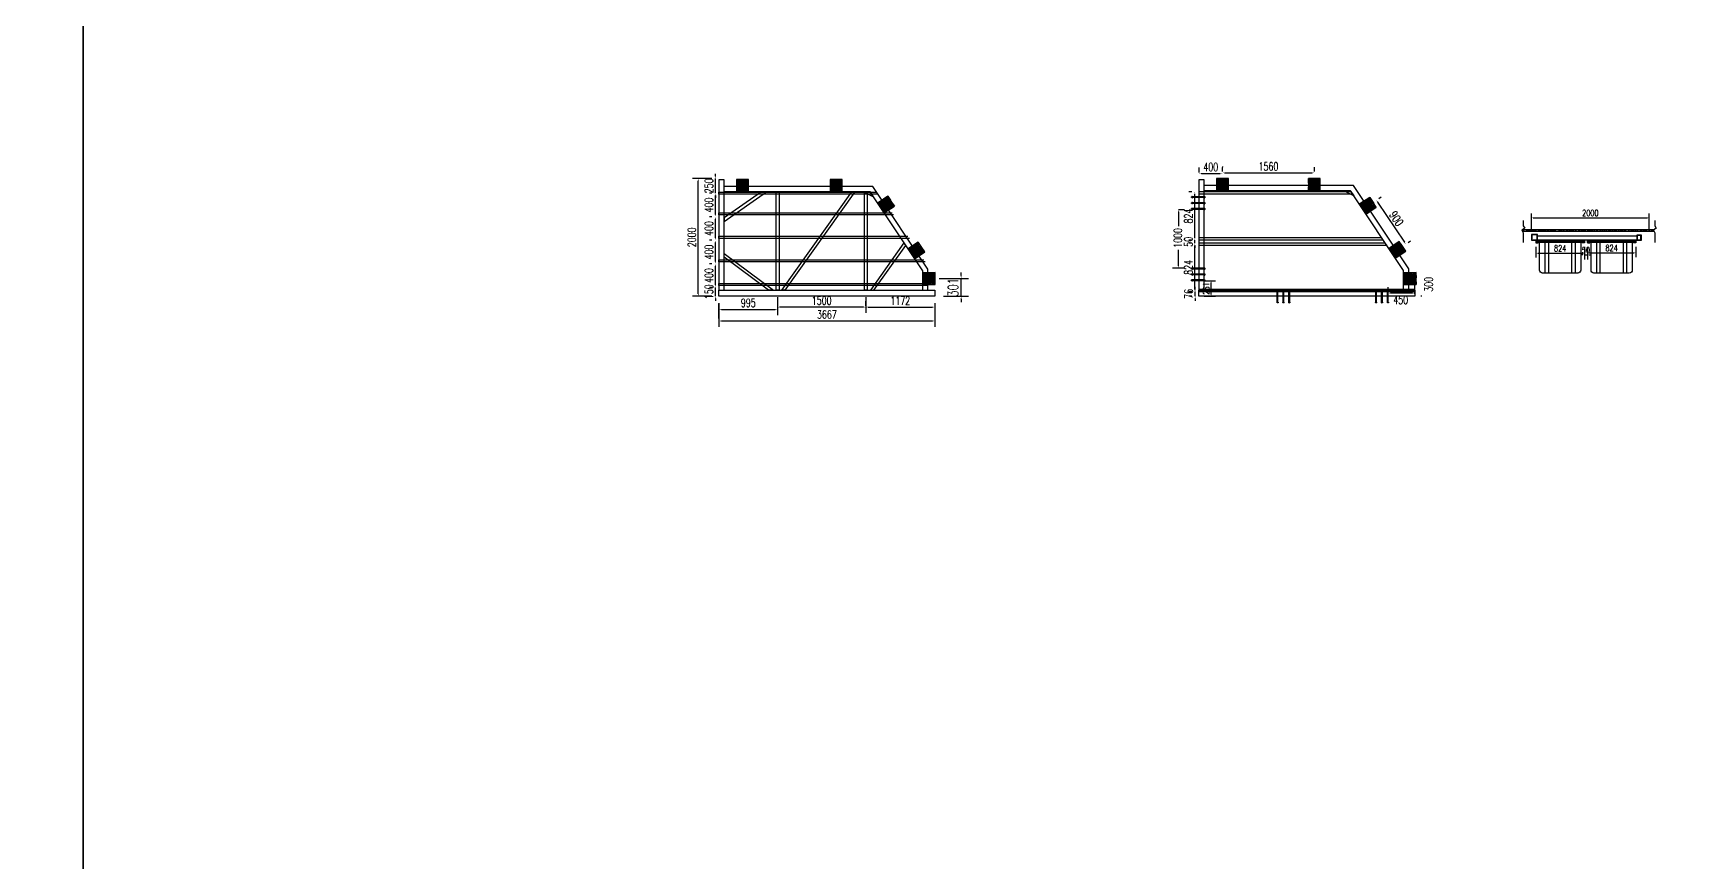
# Model space of a CAD drawing. Extents: x -18540 to 926017, y -610001 to -56924.
# Drawn here: x 23847 to 51849, y -536527 to -522431 of the extents above; entities that cross this region are included whole.
import ezdxf

# ---------------------------------------------------------------- set-up
doc = ezdxf.new("R2010")
doc.units = 0
doc.header["$LTSCALE"] = 10
doc.header["$MEASUREMENT"] = 0
for name, color, linetype in [('BJ02', 2, 'Continuous'), ('W-STEEL_FRAME钢架', 3, 'Continuous'), ('W-STEEL_KEEL钢龙骨', 5, 'Continuous'), ('W-WOOD_FLOOR木地板', 30, 'Continuous'), ('浮箱U槽', 5, 'Continuous'), ('螺栓孔位', 2, 'Continuous'), ('铝合金', 7, 'Continuous')]:
    doc.layers.add(name, color=color, linetype=linetype)
doc.styles.add('STANDARD_T3', font='simplex.shx', dxfattribs={"width": 0.7, "bigfont": 'gbcbig.shx'})
doc.dimstyles.new('W&&30', dxfattribs={"dimtxt": 105, "dimasz": 30, "dimexe": 75, "dimexo": 90, "dimgap": 30, "dimtad": 1, "dimdec": 0, "dimzin": 0, "dimdsep": 46, "dimtxsty": 'STANDARD_T3', "dimcen": 0.09, "dimclrd": 1, "dimclre": 1, "dimclrt": 7, "dimazin": 2, "dimtfac": 1, "dimtdec": 0, "dimtix": 1, "dimtmove": 2, "dimatfit": 3, "dimfxl": 100, "dimtolj": 1, "dimtzin": 0, "dimarcsym": 0})
doc.dimstyles.new('W&&40', dxfattribs={"dimtxt": 140, "dimasz": 40, "dimexe": 100, "dimexo": 120, "dimgap": 40, "dimtad": 1, "dimdec": 0, "dimzin": 0, "dimdsep": 46, "dimtxsty": 'STANDARD_T3', "dimcen": 0.09, "dimclrd": 1, "dimclre": 1, "dimclrt": 7, "dimazin": 2, "dimtfac": 1, "dimtdec": 0, "dimtix": 1, "dimtmove": 2, "dimatfit": 3, "dimfxl": 100, "dimtolj": 1, "dimtzin": 0, "dimarcsym": 0})
doc.dimstyles.new('W&&50', dxfattribs={"dimtxt": 175, "dimasz": 50, "dimexe": 125, "dimexo": 150, "dimgap": 50, "dimtad": 1, "dimdec": 0, "dimzin": 0, "dimdsep": 46, "dimtxsty": 'STANDARD_T3', "dimcen": 0.09, "dimclrd": 1, "dimclre": 1, "dimclrt": 7, "dimazin": 2, "dimtfac": 1, "dimtdec": 0, "dimtix": 1, "dimtmove": 2, "dimatfit": 3, "dimfxl": 100, "dimtolj": 1, "dimtzin": 0, "dimarcsym": 0})

# ---------------------------------------------------------------- blocks, each defined once
blk = doc.blocks.new('01')
h = blk.add_hatch()
h.set_pattern_fill('HOUND', color=77, scale=5)
h.set_pattern_definition([(0, (0, 0), (31.75, 7.9375), [127, -63.5]), (90, (0, 0), (-7.9375, -31.75), [127, -63.5])])
h.paths.add_polyline_path([(50227, 12928), (50227, 12728), (50427, 12728), (50427, 12928)])
h.paths.add_polyline_path([(50382, 12893, -1), (50402, 12893, -1)], flags=16)
h.paths.add_polyline_path([(50252, 12893, -1), (50272, 12893, -1)], flags=16)
h.paths.add_polyline_path([(50402, 12763, -1), (50382, 12763, -1)], flags=16)
h.paths.add_polyline_path([(50272, 12763, -1), (50252, 12763, -1)], flags=16)
at = {"color": 251}
blk.add_lwpolyline([(50227, 12928), (50427, 12928), (50427, 12728), (50227, 12728)], close=True, dxfattribs=at)
at = {"color": 6}
for centre in [(50262, 12893), (50392, 12893), (50262, 12763), (50392, 12763)]:
    blk.add_circle(centre, 10, dxfattribs=at)
blk = doc.blocks.new('C-7')
at = {"layer": 'BJ02'}
blk.add_lwpolyline([(586270, 23822), (586270, 23822)], dxfattribs=at)
at = {"layer": 'W-STEEL_FRAME钢架', "color": 1}
for points in [[(586270, 26350), (586270, 26410), (585511, 26952), (585461, 26919)], [(586267, 26297), (586267, 26247), (584597, 26247), (584597, 26297)], [(586270, 24897), (586270, 24847), (584597, 26035), (584597, 26085)], [(586267, 24797), (586267, 24747), (584597, 24747), (584597, 24797)], [(585705, 23867), (585642, 23867), (586270, 24703), (586270, 24619)], [(585039, 23867), (585102, 23867), (584597, 24584), (584597, 24500)]]:
    blk.add_lwpolyline(points, close=True, dxfattribs=at)
at = {"layer": 'W-STEEL_KEEL钢龙骨', "color": 4}
for points in [[(585787, 27278), (585787, 23777), (585752, 23777), (585752, 27255)], [(586187, 27328), (586187, 23777), (586152, 23777), (586152, 27328)], [(585387, 27012), (585387, 23777), (585352, 23777), (585352, 26988)], [(584987, 26745), (584987, 23777), (584952, 23777), (584952, 26722)], [(584638, 26478), (584638, 23777), (584603, 23777), (584603, 26455)]]:
    blk.add_lwpolyline(points, dxfattribs=at)
at = {"layer": 'W-STEEL_KEEL钢龙骨', "color": 1}
blk.add_lwpolyline([(584597, 26234), (584597, 26343), (584681, 26399), (584597, 26234)], dxfattribs=at)
at = {"layer": '铝合金', "color": 2}
blk.add_lwpolyline([(586270, 27444), (586370, 27444), (586370, 23777), (586270, 23777), (586270, 27444)], dxfattribs=at)
at = {"layer": '铝合金', "color": 6}
for points in [[(586270, 27328), (585912, 27328), (584507, 26392), (584507, 23867)], [(586270, 27238), (585939, 27238), (584597, 26343), (584597, 23867)]]:
    blk.add_lwpolyline(points, dxfattribs=at)
at = {"layer": '铝合金', "color": 2}
blk.add_lwpolyline([(586270, 23777), (586270, 23867), (584390, 23867), (584390, 23777)], close=True, dxfattribs=at)
at = {"color": 4, "xscale": -1}
for p, rotation in [((535634, 39740), 180.4962871280426), ((536598, 9895), 213.6880317953241), ((535820, 9377), 213.6880317953241), ((597315, 76095), 90.00000000000007), ((597315, 74504), 90.00000000000007)]:
    blk.add_blockref('01', p, dxfattribs=dict(at, rotation=rotation))
blk = doc.blocks.new('*D416')
at = {"layer": 'Defpoints', "color": 0, "transparency": 16777216}
for p in [(35442, -526756), (35503, -526756), (35503, -526906)]:
    blk.add_point(p, dxfattribs=at)
at = {"layer": '浮箱U槽', "color": 1, "lineweight": -2, "transparency": 16777216}
for p, q in [((35442, -526716), (35442, -526676)), ((35383, -526756), (35342, -526756)), ((35383, -526906), (35342, -526906)), ((35442, -526906), (35442, -526756)), ((35442, -526946), (35442, -526986))]:
    blk.add_line(p, q, dxfattribs=at)
at = {"layer": '浮箱U槽', "color": 1, "transparency": 16777216}
for points in [[(35435, -526716), (35449, -526716), (35442, -526756)], [(35435, -526946), (35449, -526946), (35442, -526906)]]:
    blk.add_solid(points, dxfattribs=at)
at = {"layer": '浮箱U槽', "color": 7, "transparency": 16777216, "insert": (35332, -526831), "char_height": 140, "attachment_point": 5, "rotation": 90, "style": 'STANDARD_T3'}
blk.add_mtext('\\A1;150', dxfattribs=at)
blk = doc.blocks.new('*D417')
at = {"layer": 'Defpoints', "color": 0, "transparency": 16777216}
for p in [(35442, -526356), (35503, -526356), (35503, -526756)]:
    blk.add_point(p, dxfattribs=at)
at = {"layer": '浮箱U槽', "color": 1, "lineweight": -2, "transparency": 16777216}
for p, q in [((35383, -526356), (35342, -526356)), ((35442, -526716), (35442, -526396)), ((35383, -526756), (35342, -526756))]:
    blk.add_line(p, q, dxfattribs=at)
at = {"layer": '浮箱U槽', "color": 1, "transparency": 16777216}
for points in [[(35435, -526396), (35449, -526396), (35442, -526356)], [(35435, -526716), (35449, -526716), (35442, -526756)]]:
    blk.add_solid(points, dxfattribs=at)
at = {"layer": '浮箱U槽', "color": 7, "transparency": 16777216, "insert": (35332, -526556), "char_height": 140, "attachment_point": 5, "rotation": 90, "style": 'STANDARD_T3'}
blk.add_mtext('\\A1;400', dxfattribs=at)
blk = doc.blocks.new('*D418')
at = {"layer": 'Defpoints', "color": 0, "transparency": 16777216}
for p in [(35442, -525956), (35503, -525956), (35503, -526356)]:
    blk.add_point(p, dxfattribs=at)
at = {"layer": '浮箱U槽', "color": 1, "lineweight": -2, "transparency": 16777216}
for p, q in [((35383, -525956), (35342, -525956)), ((35442, -526316), (35442, -525996)), ((35383, -526356), (35342, -526356))]:
    blk.add_line(p, q, dxfattribs=at)
at = {"layer": '浮箱U槽', "color": 1, "transparency": 16777216}
for points in [[(35435, -525996), (35449, -525996), (35442, -525956)], [(35435, -526316), (35449, -526316), (35442, -526356)]]:
    blk.add_solid(points, dxfattribs=at)
at = {"layer": '浮箱U槽', "color": 7, "transparency": 16777216, "insert": (35332, -526156), "char_height": 140, "attachment_point": 5, "rotation": 90, "style": 'STANDARD_T3'}
blk.add_mtext('\\A1;400', dxfattribs=at)
blk = doc.blocks.new('*D419')
at = {"layer": 'Defpoints', "color": 0, "transparency": 16777216}
for p in [(35442, -525556), (35503, -525556), (35503, -525956)]:
    blk.add_point(p, dxfattribs=at)
at = {"layer": '浮箱U槽', "color": 1, "lineweight": -2, "transparency": 16777216}
for p, q in [((35383, -525556), (35342, -525556)), ((35442, -525916), (35442, -525596)), ((35383, -525956), (35342, -525956))]:
    blk.add_line(p, q, dxfattribs=at)
at = {"layer": '浮箱U槽', "color": 1, "transparency": 16777216}
for points in [[(35435, -525596), (35449, -525596), (35442, -525556)], [(35435, -525916), (35449, -525916), (35442, -525956)]]:
    blk.add_solid(points, dxfattribs=at)
at = {"layer": '浮箱U槽', "color": 7, "transparency": 16777216, "insert": (35332, -525756), "char_height": 140, "attachment_point": 5, "rotation": 90, "style": 'STANDARD_T3'}
blk.add_mtext('\\A1;400', dxfattribs=at)
blk = doc.blocks.new('*D420')
at = {"layer": 'Defpoints', "color": 0, "transparency": 16777216}
for p in [(35442, -525156), (35503, -525156), (35503, -525556)]:
    blk.add_point(p, dxfattribs=at)
at = {"layer": '浮箱U槽', "color": 1, "lineweight": -2, "transparency": 16777216}
for p, q in [((35383, -525156), (35342, -525156)), ((35442, -525516), (35442, -525196)), ((35383, -525556), (35342, -525556))]:
    blk.add_line(p, q, dxfattribs=at)
at = {"layer": '浮箱U槽', "color": 1, "transparency": 16777216}
for points in [[(35435, -525196), (35449, -525196), (35442, -525156)], [(35435, -525516), (35449, -525516), (35442, -525556)]]:
    blk.add_solid(points, dxfattribs=at)
at = {"layer": '浮箱U槽', "color": 7, "transparency": 16777216, "insert": (35332, -525356), "char_height": 140, "attachment_point": 5, "rotation": 90, "style": 'STANDARD_T3'}
blk.add_mtext('\\A1;400', dxfattribs=at)
blk = doc.blocks.new('*D421')
at = {"layer": 'Defpoints', "color": 0, "transparency": 16777216}
for p in [(35442, -524906), (35502, -524906), (35503, -525156)]:
    blk.add_point(p, dxfattribs=at)
at = {"layer": '浮箱U槽', "color": 1, "lineweight": -2, "transparency": 16777216}
for p, q in [((35382, -524906), (35342, -524906)), ((35442, -524866), (35442, -524826)), ((35442, -525156), (35442, -524906)), ((35383, -525156), (35342, -525156)), ((35442, -525196), (35442, -525236))]:
    blk.add_line(p, q, dxfattribs=at)
at = {"layer": '浮箱U槽', "color": 1, "transparency": 16777216}
for points in [[(35435, -524866), (35449, -524866), (35442, -524906)], [(35435, -525196), (35449, -525196), (35442, -525156)]]:
    blk.add_solid(points, dxfattribs=at)
at = {"layer": '浮箱U槽', "color": 7, "transparency": 16777216, "insert": (35332, -525031), "char_height": 140, "attachment_point": 5, "rotation": 90, "style": 'STANDARD_T3'}
blk.add_mtext('\\A1;250', dxfattribs=at)
blk = doc.blocks.new('*D422')
at = {"layer": 'Defpoints', "color": 0, "transparency": 16777216}
for p in [(35152, -524906), (35502, -524906), (35502, -526906)]:
    blk.add_point(p, dxfattribs=at)
at = {"layer": '浮箱U槽', "color": 1, "lineweight": -2, "transparency": 16777216}
for p, q in [((35382, -524906), (35052, -524906)), ((35152, -526866), (35152, -524946)), ((35382, -526906), (35052, -526906))]:
    blk.add_line(p, q, dxfattribs=at)
at = {"layer": '浮箱U槽', "color": 1, "transparency": 16777216}
for points in [[(35145, -524946), (35158, -524946), (35152, -524906)], [(35145, -526866), (35158, -526866), (35152, -526906)]]:
    blk.add_solid(points, dxfattribs=at)
at = {"layer": '浮箱U槽', "color": 7, "transparency": 16777216, "insert": (35042, -525906), "char_height": 140, "attachment_point": 5, "rotation": 90, "style": 'STANDARD_T3'}
blk.add_mtext('\\A1;2000', dxfattribs=at)
blk = doc.blocks.new('*D423')
at = {"layer": 'Defpoints', "color": 0, "transparency": 16777216}
for p in [(36498, -526803), (37998, -526803), (36498, -527091)]:
    blk.add_point(p, dxfattribs=at)
at = {"layer": '浮箱U槽', "color": 1, "lineweight": -2, "transparency": 16777216}
for p, q in [((36498, -526923), (36498, -527191)), ((37998, -526923), (37998, -527191)), ((37958, -527091), (36538, -527091))]:
    blk.add_line(p, q, dxfattribs=at)
at = {"layer": '浮箱U槽', "color": 1, "transparency": 16777216}
for points in [[(36538, -527085), (36538, -527098), (36498, -527091)], [(37958, -527085), (37958, -527098), (37998, -527091)]]:
    blk.add_solid(points, dxfattribs=at)
at = {"layer": '浮箱U槽', "color": 7, "transparency": 16777216, "insert": (37248, -526981), "char_height": 140, "attachment_point": 5, "style": 'STANDARD_T3'}
blk.add_mtext('\\A1;1500', dxfattribs=at)
blk = doc.blocks.new('*D424')
at = {"layer": 'Defpoints', "color": 0, "transparency": 16777216}
for p in [(35503, -526906), (39170, -526906), (39170, -527328)]:
    blk.add_point(p, dxfattribs=at)
at = {"layer": '浮箱U槽', "color": 1, "lineweight": -2, "transparency": 16777216}
for p, q in [((35503, -527026), (35503, -527428)), ((39170, -527026), (39170, -527428)), ((35543, -527328), (39130, -527328))]:
    blk.add_line(p, q, dxfattribs=at)
at = {"layer": '浮箱U槽', "color": 1, "transparency": 16777216}
for points in [[(35543, -527321), (35543, -527334), (35503, -527328)], [(39130, -527321), (39130, -527334), (39170, -527328)]]:
    blk.add_solid(points, dxfattribs=at)
at = {"layer": '浮箱U槽', "color": 7, "transparency": 16777216, "insert": (37337, -527218), "char_height": 140, "attachment_point": 5, "style": 'STANDARD_T3'}
blk.add_mtext('\\A1;3667', dxfattribs=at)
blk = doc.blocks.new('*D425')
at = {"layer": 'Defpoints', "color": 0, "transparency": 16777216}
for p in [(36498, -526928), (36498, -527131), (35503, -527408)]:
    blk.add_point(p, dxfattribs=at)
at = {"layer": '浮箱U槽', "color": 1, "lineweight": -2, "transparency": 16777216}
for p, q in [((35503, -527288), (35503, -527031)), ((35543, -527131), (36458, -527131)), ((36498, -527048), (36498, -527231))]:
    blk.add_line(p, q, dxfattribs=at)
at = {"layer": '浮箱U槽', "color": 1, "transparency": 16777216}
for points in [[(35543, -527124), (35543, -527137), (35503, -527131)], [(36458, -527124), (36458, -527137), (36498, -527131)]]:
    blk.add_solid(points, dxfattribs=at)
at = {"layer": '浮箱U槽', "color": 7, "transparency": 16777216, "insert": (36001, -527021), "char_height": 140, "attachment_point": 5, "style": 'STANDARD_T3'}
blk.add_mtext('\\A1;995', dxfattribs=at)
blk = doc.blocks.new('*D426')
at = {"layer": 'Defpoints', "color": 0, "transparency": 16777216}
for p in [(37998, -527191), (39169, -527029), (39169, -527091)]:
    blk.add_point(p, dxfattribs=at)
at = {"layer": '浮箱U槽', "color": 1, "lineweight": -2, "transparency": 16777216}
for p, q in [((37998, -527071), (37998, -526991)), ((38038, -527091), (39129, -527091)), ((39169, -527149), (39169, -527191))]:
    blk.add_line(p, q, dxfattribs=at)
at = {"layer": '浮箱U槽', "color": 1, "transparency": 16777216}
for points in [[(38038, -527085), (38038, -527098), (37998, -527091)], [(39129, -527085), (39129, -527098), (39169, -527091)]]:
    blk.add_solid(points, dxfattribs=at)
at = {"layer": '浮箱U槽', "color": 7, "transparency": 16777216, "insert": (38584, -526981), "char_height": 140, "attachment_point": 5, "style": 'STANDARD_T3'}
blk.add_mtext('\\A1;1172', dxfattribs=at)
blk = doc.blocks.new('*D427')
at = {"layer": 'Defpoints', "color": 0, "transparency": 16777216}
for p in [(43594, -526830), (43659, -526830), (43659, -526906)]:
    blk.add_point(p, dxfattribs=at)
at = {"layer": '浮箱U槽', "color": 1, "lineweight": -2, "transparency": 16777216}
for p, q in [((43539, -526830), (43494, -526830)), ((43539, -526906), (43494, -526906)), ((43594, -526790), (43594, -526750)), ((43594, -526906), (43594, -526830)), ((43594, -526946), (43594, -526986))]:
    blk.add_line(p, q, dxfattribs=at)
at = {"layer": '浮箱U槽', "color": 1, "transparency": 16777216}
for points in [[(43587, -526790), (43600, -526790), (43594, -526830)], [(43587, -526946), (43600, -526946), (43594, -526906)]]:
    blk.add_solid(points, dxfattribs=at)
at = {"layer": '浮箱U槽', "color": 7, "transparency": 16777216, "insert": (43484, -526868), "char_height": 140, "attachment_point": 5, "rotation": 90, "style": 'STANDARD_T3'}
blk.add_mtext('\\A1;76', dxfattribs=at)
blk = doc.blocks.new('*D428')
at = {"layer": 'Defpoints', "color": 0, "transparency": 16777216}
for p in [(43589, -526006), (43659, -526006), (43659, -526830)]:
    blk.add_point(p, dxfattribs=at)
at = {"layer": '浮箱U槽', "color": 1, "lineweight": -2, "transparency": 16777216}
for p, q in [((43539, -526006), (43489, -526006)), ((43589, -526790), (43589, -526046)), ((43539, -526830), (43489, -526830))]:
    blk.add_line(p, q, dxfattribs=at)
at = {"layer": '浮箱U槽', "color": 1, "transparency": 16777216}
for points in [[(43582, -526046), (43595, -526046), (43589, -526006)], [(43582, -526790), (43595, -526790), (43589, -526830)]]:
    blk.add_solid(points, dxfattribs=at)
at = {"layer": '浮箱U槽', "color": 7, "transparency": 16777216, "insert": (43479, -526418), "char_height": 140, "attachment_point": 5, "rotation": 90, "style": 'STANDARD_T3'}
blk.add_mtext('\\A1;824', dxfattribs=at)
blk = doc.blocks.new('*D429')
at = {"layer": 'Defpoints', "color": 0, "transparency": 16777216}
for p in [(43589, -525956), (43659, -525956), (43659, -526006)]:
    blk.add_point(p, dxfattribs=at)
at = {"layer": '浮箱U槽', "color": 1, "lineweight": -2, "transparency": 16777216}
for p, q in [((43589, -525916), (43589, -525876)), ((43539, -525956), (43489, -525956)), ((43539, -526006), (43489, -526006)), ((43589, -526006), (43589, -525956)), ((43589, -526046), (43589, -526086))]:
    blk.add_line(p, q, dxfattribs=at)
at = {"layer": '浮箱U槽', "color": 1, "transparency": 16777216}
for points in [[(43582, -525916), (43595, -525916), (43589, -525956)], [(43582, -526046), (43595, -526046), (43589, -526006)]]:
    blk.add_solid(points, dxfattribs=at)
at = {"layer": '浮箱U槽', "color": 7, "transparency": 16777216, "insert": (43479, -525981), "char_height": 140, "attachment_point": 5, "rotation": 90, "style": 'STANDARD_T3'}
blk.add_mtext('\\A1;50', dxfattribs=at)
blk = doc.blocks.new('*D430')
at = {"layer": 'Defpoints', "color": 0, "transparency": 16777216}
for p in [(43589, -525132), (43659, -525132), (43659, -525956)]:
    blk.add_point(p, dxfattribs=at)
at = {"layer": '浮箱U槽', "color": 1, "lineweight": -2, "transparency": 16777216}
for p, q in [((43539, -525132), (43489, -525132)), ((43589, -525916), (43589, -525172)), ((43539, -525956), (43489, -525956))]:
    blk.add_line(p, q, dxfattribs=at)
at = {"layer": '浮箱U槽', "color": 1, "transparency": 16777216}
for points in [[(43582, -525172), (43595, -525172), (43589, -525132)], [(43582, -525916), (43595, -525916), (43589, -525956)]]:
    blk.add_solid(points, dxfattribs=at)
at = {"layer": '浮箱U槽', "color": 7, "transparency": 16777216, "insert": (43479, -525544), "char_height": 140, "attachment_point": 5, "rotation": 90, "style": 'STANDARD_T3'}
blk.add_mtext('\\A1;824', dxfattribs=at)
blk = doc.blocks.new('*D431')
at = {"layer": 'Defpoints', "color": 0, "transparency": 16777216}
for p in [(43659, -524926), (44059, -524820), (44059, -524906)]:
    blk.add_point(p, dxfattribs=at)
at = {"layer": '浮箱U槽', "color": 1, "lineweight": -2, "transparency": 16777216}
for p, q in [((43659, -524806), (43659, -524720)), ((44059, -524786), (44059, -524720)), ((43699, -524820), (44019, -524820))]:
    blk.add_line(p, q, dxfattribs=at)
at = {"layer": '浮箱U槽', "color": 1, "transparency": 16777216}
for points in [[(43699, -524814), (43699, -524827), (43659, -524820)], [(44019, -524814), (44019, -524827), (44059, -524820)]]:
    blk.add_solid(points, dxfattribs=at)
at = {"layer": '浮箱U槽', "color": 7, "transparency": 16777216, "insert": (43859, -524710), "char_height": 140, "attachment_point": 5, "style": 'STANDARD_T3'}
blk.add_mtext('\\A1;400', dxfattribs=at)
blk = doc.blocks.new('*D432')
at = {"layer": 'Defpoints', "color": 0, "transparency": 16777216}
for p in [(44059, -524820), (45619, -524810), (45619, -524906)]:
    blk.add_point(p, dxfattribs=at)
at = {"layer": '浮箱U槽', "color": 1, "lineweight": -2, "transparency": 16777216}
for p, q in [((44059, -524700), (44059, -524710)), ((45619, -524786), (45619, -524710)), ((44099, -524810), (45579, -524810))]:
    blk.add_line(p, q, dxfattribs=at)
at = {"layer": '浮箱U槽', "color": 1, "transparency": 16777216}
for points in [[(44099, -524804), (44099, -524817), (44059, -524810)], [(45579, -524804), (45579, -524817), (45619, -524810)]]:
    blk.add_solid(points, dxfattribs=at)
at = {"layer": '浮箱U槽', "color": 7, "transparency": 16777216, "insert": (44839, -524700), "char_height": 140, "attachment_point": 5, "style": 'STANDARD_T3'}
blk.add_mtext('\\A1;1560', dxfattribs=at)
blk = doc.blocks.new('*D433')
at = {"layer": 'Defpoints', "color": 0, "transparency": 16777216}
for p in [(46616, -525311), (47115, -526060), (47171, -526023)]:
    blk.add_point(p, dxfattribs=at)
at = {"layer": '浮箱U槽', "color": 1, "lineweight": -2, "transparency": 16777216}
for p, q in [((46694, -525307), (47149, -525989)), ((46716, -525245), (46755, -525219)), ((47215, -525993), (47254, -525967))]:
    blk.add_line(p, q, dxfattribs=at)
at = {"layer": '浮箱U槽', "color": 1, "transparency": 16777216}
for points in [[(46700, -525304), (46689, -525311), (46672, -525274)], [(47154, -525986), (47143, -525993), (47171, -526023)]]:
    blk.add_solid(points, dxfattribs=at)
at = {"layer": '浮箱U槽', "color": 7, "transparency": 16777216, "insert": (47013, -525587), "char_height": 140, "attachment_point": 5, "rotation": 303.688, "style": 'STANDARD_T3'}
blk.add_mtext('\\A1;900', dxfattribs=at)
blk = doc.blocks.new('*D434')
at = {"layer": 'Defpoints', "color": 0, "transparency": 16777216}
for p in [(47326, -526606), (47347, -526606), (47325, -526906)]:
    blk.add_point(p, dxfattribs=at)
at = {"layer": '浮箱U槽', "color": 1, "lineweight": -2, "transparency": 16777216}
for p, q in [((47227, -526606), (47226, -526606)), ((47326, -526866), (47326, -526646)), ((47445, -526906), (47426, -526906))]:
    blk.add_line(p, q, dxfattribs=at)
at = {"layer": '浮箱U槽', "color": 1, "transparency": 16777216}
for points in [[(47319, -526646), (47332, -526646), (47326, -526606)], [(47319, -526866), (47332, -526866), (47326, -526906)]]:
    blk.add_solid(points, dxfattribs=at)
at = {"layer": '浮箱U槽', "color": 7, "transparency": 16777216, "insert": (47561, -526705), "char_height": 140, "attachment_point": 5, "rotation": 90, "style": 'STANDARD_T3'}
blk.add_mtext('\\A1;300', dxfattribs=at)
blk = doc.blocks.new('1')
at = {"lineweight": -3}
for p, q in [((-1521938, 1214338), (-1521935, 1214338)), ((-1521938, 1214336), (-1521931, 1214336)), ((-1521938, 1214336), (-1521914, 1214336)), ((-1521936, 1214341), (-1521936, 1214346)), ((-1521936, 1214346), (-1521916, 1214346)), ((-1521935, 1214341), (-1521936, 1214341)), ((-1521934, 1214347), (-1521932, 1214347)), ((-1521933, 1214352), (-1521931, 1214355)), ((-1521933, 1214136), (-1521933, 1214352)), ((-1521919, 1214352), (-1521933, 1214352)), ((-1521932, 1214347), (-1521919, 1214347)), ((-1521932, 1214346), (-1521932, 1214341)), ((-1521921, 1214355), (-1521931, 1214355)), ((-1521919, 1214352), (-1521921, 1214355)), ((-1521919, 1214347), (-1521921, 1214347)), ((-1521921, 1214346), (-1521921, 1214341)), ((-1521919, 1214136), (-1521919, 1214352)), ((-1521917, 1214341), (-1521916, 1214341)), ((-1521914, 1214338), (-1521917, 1214338)), ((-1521916, 1214341), (-1521916, 1214346)), ((-1521938, 1214136), (-1521931, 1214136)), ((-1521938, 1214136), (-1521914, 1214136)), ((-1521938, 1214134), (-1521935, 1214134)), ((-1521935, 1214131), (-1521936, 1214131)), ((-1521936, 1214131), (-1521936, 1214126)), ((-1521936, 1214126), (-1521916, 1214126)), ((-1521934, 1214125), (-1521932, 1214125)), ((-1521932, 1214126), (-1521932, 1214131)), ((-1521932, 1214125), (-1521919, 1214125)), ((-1521921, 1214126), (-1521921, 1214131)), ((-1521919, 1214125), (-1521921, 1214125)), ((-1521914, 1214134), (-1521917, 1214134)), ((-1521917, 1214131), (-1521916, 1214131)), ((-1521916, 1214131), (-1521916, 1214126))]:
    blk.add_line(p, q, dxfattribs=at)
at = {"color": 1}
for p, q in [((-1521936, 1214346), (-1521934, 1214347)), ((-1521919, 1214347), (-1521916, 1214346))]:
    blk.add_line(p, q, dxfattribs=at)
at = {"color": 6, "lineweight": -3}
for p, q in [((-1521931, 1214136), (-1521931, 1214355)), ((-1521921, 1214136), (-1521921, 1214355))]:
    blk.add_line(p, q, dxfattribs=at)
at = {"lineweight": -3}
for points in [[(-1521933, 1214336), (-1521938, 1214336), (-1521938, 1214338), (-1521914, 1214338), (-1521914, 1214336), (-1521919, 1214336)], [(-1521935, 1214338), (-1521935, 1214341), (-1521917, 1214341), (-1521917, 1214338)], [(-1521933, 1214136), (-1521938, 1214136), (-1521938, 1214134), (-1521914, 1214134), (-1521914, 1214136), (-1521919, 1214136)], [(-1521935, 1214134), (-1521935, 1214131), (-1521917, 1214131), (-1521917, 1214134)]]:
    blk.add_lwpolyline(points, dxfattribs=at)
for centre, radius, start, end in [((-1521934, 1214129), 3.22, 223.6028, 316.3972), ((-1521926, 1214140), 14.7, 248.7607, 291.2393), ((-1521919, 1214129), 3.22, 223.6028, 316.3972)]:
    blk.add_arc(centre, radius, start, end, dxfattribs=at)
blk = doc.blocks.new('螺栓孔位')
at = {"layer": '螺栓孔位', "color": 1, "rotation": 270}
for p in [(-1214244, -1521833), (-1214244, -1521933), (-1214244, -1522033)]:
    blk.add_blockref('1', p, dxfattribs=at)
blk = doc.blocks.new('*D441')
at = {"layer": 'Defpoints', "color": 0, "transparency": 16777216}
for p in [(46875, -526853), (46875, -526906), (47326, -526906)]:
    blk.add_point(p, dxfattribs=at)
at = {"layer": '浮箱U槽', "color": 1, "lineweight": -2, "transparency": 16777216}
for p, q in [((46875, -526786), (46875, -526753)), ((47286, -526853), (46915, -526853)), ((47326, -526786), (47326, -526753))]:
    blk.add_line(p, q, dxfattribs=at)
at = {"layer": '浮箱U槽', "color": 1, "transparency": 16777216}
for points in [[(46915, -526846), (46915, -526859), (46875, -526853)], [(47286, -526846), (47286, -526859), (47326, -526853)]]:
    blk.add_solid(points, dxfattribs=at)
at = {"layer": '浮箱U槽', "color": 7, "transparency": 16777216, "insert": (47086, -526970), "char_height": 140, "attachment_point": 5, "style": 'STANDARD_T3'}
blk.add_mtext('\\A1;450', dxfattribs=at)
blk = doc.blocks.new('*D455')
at = {"layer": 'Defpoints', "color": 0, "transparency": 16777216}
for p in [(43310, -525431), (43310, -525431), (43648, -526431)]:
    blk.add_point(p, dxfattribs=at)
at = {"layer": '浮箱U槽', "color": 1, "lineweight": -2, "transparency": 16777216}
for p, q in [((43310, -525431), (43410, -525431)), ((43310, -525471), (43310, -525714)), ((43310, -526391), (43310, -526120)), ((43410, -526431), (43210, -526431))]:
    blk.add_line(p, q, dxfattribs=at)
at = {"layer": '浮箱U槽', "color": 1, "transparency": 16777216}
for points in [[(43303, -525471), (43317, -525471), (43310, -525431)], [(43303, -526391), (43317, -526391), (43310, -526431)]]:
    blk.add_solid(points, dxfattribs=at)
at = {"layer": '浮箱U槽', "color": 7, "transparency": 16777216, "insert": (43299, -525917), "char_height": 140, "attachment_point": 5, "rotation": 90, "style": 'STANDARD_T3'}
blk.add_mtext('\\A1;1000', dxfattribs=at)
blk = doc.blocks.new('*D456')
at = {"layer": 'Defpoints', "color": 0, "transparency": 16777216}
for p in [(43659, -526645), (43865, -526645), (43659, -526906)]:
    blk.add_point(p, dxfattribs=at)
at = {"layer": '浮箱U槽', "color": 1, "lineweight": -2, "transparency": 16777216}
for p, q in [((43749, -526645), (43940, -526645)), ((43865, -526876), (43865, -526675)), ((43749, -526906), (43940, -526906))]:
    blk.add_line(p, q, dxfattribs=at)
at = {"layer": '浮箱U槽', "color": 1, "transparency": 16777216}
for points in [[(43860, -526675), (43870, -526675), (43865, -526645)], [(43860, -526876), (43870, -526876), (43865, -526906)]]:
    blk.add_solid(points, dxfattribs=at)
at = {"layer": '浮箱U槽', "color": 7, "transparency": 16777216, "insert": (43782, -526776), "char_height": 105, "attachment_point": 5, "rotation": 90, "style": 'STANDARD_T3'}
blk.add_mtext('\\A1;261', dxfattribs=at)
blk = doc.blocks.new('*D828')
at = {"layer": 'Defpoints', "color": 0, "transparency": 16777216}
for p in [(49384, -525978), (50208, -525978), (50208, -526175)]:
    blk.add_point(p, dxfattribs=at)
at = {"layer": 'W-STEEL_FRAME钢架', "color": 1, "lineweight": -2, "transparency": 16777216}
for p, q in [((49384, -526068), (49384, -526250)), ((50208, -526068), (50208, -526250)), ((49414, -526175), (50178, -526175))]:
    blk.add_line(p, q, dxfattribs=at)
at = {"layer": 'W-STEEL_FRAME钢架', "color": 1, "transparency": 16777216}
for points in [[(49414, -526170), (49414, -526180), (49384, -526175)], [(50178, -526170), (50178, -526180), (50208, -526175)]]:
    blk.add_solid(points, dxfattribs=at)
at = {"layer": 'W-STEEL_FRAME钢架', "color": 7, "transparency": 16777216, "insert": (49796, -526093), "char_height": 105, "attachment_point": 5, "style": 'STANDARD_T3'}
blk.add_mtext('\\A1;824', dxfattribs=at)
blk = doc.blocks.new('*D829')
at = {"layer": 'Defpoints', "color": 0, "transparency": 16777216}
for p in [(50258, -525978), (51082, -525978), (51082, -526170)]:
    blk.add_point(p, dxfattribs=at)
at = {"layer": 'W-STEEL_FRAME钢架', "color": 1, "lineweight": -2, "transparency": 16777216}
for p, q in [((50258, -526068), (50258, -526245)), ((51082, -526068), (51082, -526245)), ((50288, -526170), (51052, -526170))]:
    blk.add_line(p, q, dxfattribs=at)
at = {"layer": 'W-STEEL_FRAME钢架', "color": 1, "transparency": 16777216}
for points in [[(50288, -526165), (50288, -526175), (50258, -526170)], [(51052, -526165), (51052, -526175), (51082, -526170)]]:
    blk.add_solid(points, dxfattribs=at)
at = {"layer": 'W-STEEL_FRAME钢架', "color": 7, "transparency": 16777216, "insert": (50670, -526087), "char_height": 105, "attachment_point": 5, "style": 'STANDARD_T3'}
blk.add_mtext('\\A1;824', dxfattribs=at)
blk = doc.blocks.new('*D830')
at = {"layer": 'Defpoints', "color": 0, "transparency": 16777216}
for p in [(51308, -525573), (49308, -525856), (51308, -525856)]:
    blk.add_point(p, dxfattribs=at)
at = {"layer": 'W-STEEL_FRAME钢架', "color": 1, "lineweight": -2, "transparency": 16777216}
for p, q in [((49308, -525766), (49308, -525498)), ((49338, -525573), (51278, -525573)), ((51308, -525766), (51308, -525498))]:
    blk.add_line(p, q, dxfattribs=at)
at = {"layer": 'W-STEEL_FRAME钢架', "color": 1, "transparency": 16777216}
for points in [[(49338, -525568), (49338, -525578), (49308, -525573)], [(51278, -525568), (51278, -525578), (51308, -525573)]]:
    blk.add_solid(points, dxfattribs=at)
at = {"layer": 'W-STEEL_FRAME钢架', "color": 7, "transparency": 16777216, "insert": (50308, -525491), "char_height": 105, "attachment_point": 5, "style": 'STANDARD_T3'}
blk.add_mtext('\\A1;2000', dxfattribs=at)
blk = doc.blocks.new('*D831')
at = {"layer": 'Defpoints', "color": 0, "transparency": 16777216}
for p in [(50208, -525999), (50258, -525999), (50258, -526205)]:
    blk.add_point(p, dxfattribs=at)
at = {"layer": 'W-STEEL_FRAME钢架', "color": 1, "lineweight": -2, "transparency": 16777216}
for p, q in [((50208, -526089), (50208, -526280)), ((50258, -526089), (50258, -526280)), ((50178, -526205), (50148, -526205)), ((50208, -526205), (50258, -526205)), ((50288, -526205), (50318, -526205))]:
    blk.add_line(p, q, dxfattribs=at)
at = {"layer": 'W-STEEL_FRAME钢架', "color": 1, "transparency": 16777216}
for points in [[(50178, -526200), (50178, -526210), (50208, -526205)], [(50288, -526200), (50288, -526210), (50258, -526205)]]:
    blk.add_solid(points, dxfattribs=at)
at = {"layer": 'W-STEEL_FRAME钢架', "color": 7, "transparency": 16777216, "insert": (50233, -526123), "char_height": 105, "attachment_point": 5, "style": 'STANDARD_T3'}
blk.add_mtext('\\A1;50', dxfattribs=at)
blk = doc.blocks.new('800')
at = {"color": 5, "lineweight": -3}
for p, q in [((-460, 520), (-460, 0)), ((-400, 520), (-400, 0)), ((0, 0), (0, 520)), ((60, 0), (60, 520))]:
    blk.add_line(p, q, dxfattribs=at)
at = {"color": 5}
blk.add_lwpolyline([(200, 550), (200, 520), (150, 520), (-550, 520), (-600, 520), (-600, 550)], close=True, dxfattribs=at)
at = {"color": 5, "lineweight": -3}
blk.add_lwpolyline([(150, 520), (150, 50, -0.414214), (100, 0), (-500, 0, -0.414214), (-550, 50), (-550, 520)], format="xyb", dxfattribs=at)
blk = doc.blocks.new('*D1669')
at = {"color": 1, "lineweight": -2, "transparency": 16777216}
for p, q in [((39242, -526606), (39743, -526606)), ((39618, -526556), (39618, -526506)), ((39618, -526906), (39618, -526606)), ((39320, -526906), (39743, -526906)), ((39618, -526956), (39618, -527006))]:
    blk.add_line(p, q, dxfattribs=at)
at = {"color": 1, "transparency": 16777216}
for points in [[(39609, -526556), (39626, -526556), (39618, -526606)], [(39609, -526956), (39626, -526956), (39618, -526906)]]:
    blk.add_solid(points, dxfattribs=at)
at = {"layer": 'Defpoints', "color": 0, "transparency": 16777216}
for p in [(39092, -526606), (39618, -526606), (39170, -526906)]:
    blk.add_point(p, dxfattribs=at)
at = {"color": 7, "transparency": 16777216, "insert": (39480, -526756), "char_height": 175, "attachment_point": 5, "rotation": 90, "style": 'STANDARD_T3'}
blk.add_mtext('\\A1;301', dxfattribs=at)

msp = doc.modelspace()

# ---------------------------------------------------------------- hatches: boundary and pattern name
at = {"layer": 'W-WOOD_FLOOR木地板', "true_color": 0xcd6928}
h = msp.add_hatch(dxfattribs=at)
h.set_pattern_fill('木材', color=32, scale=10)
h.set_pattern_definition([(50, (-394396.28, -350112.89), (25.923532, 93.1234154), [600, -80, 200, -40]), (50, (-394343.08, -350092.89), (-66.465069, 3.554523), [120, -13.2, 240, -30]), (50, (-394376.28, -350078.89), (113.1698317, 176.5639521), [320, -56, 160, -40])])
edge = h.paths.add_edge_path()
edge.add_line((49150.2, -525779.1), (49144.2, -525783.4))
edge.add_line((49144.2, -525783.4), (49154.2, -525803.1))
edge.add_line((49154.2, -525803.1), (49381.7, -525803.1))
edge.add_line((49381.7, -525803.1), (49381.7, -525801.7))
edge.add_line((49381.7, -525801.7), (49397, -525801.7))
edge.add_arc((49397, -525804.7), 3, 31.86817, 90.00167, ccw=False)
edge.add_line((49399.5, -525803.1), (49403.9, -525803.1))
edge.add_arc((49406.5, -525804.7), 3, 90.00167, 148.13183, ccw=False)
edge.add_line((49406.5, -525801.7), (49416.7, -525801.7))
edge.add_line((49416.7, -525801.7), (49416.7, -525803.1))
edge.add_line((49416.7, -525803.1), (49781.7, -525803.1))
edge.add_line((49781.7, -525803.1), (49781.7, -525801.7))
edge.add_line((49781.7, -525801.7), (49797, -525801.7))
edge.add_arc((49797, -525804.7), 3, 31.86817, 90.00167, ccw=False)
edge.add_line((49799.5, -525803.1), (49803.9, -525803.1))
edge.add_arc((49806.5, -525804.7), 3, 90.00167, 148.13183, ccw=False)
edge.add_line((49806.5, -525801.7), (49816.7, -525801.7))
edge.add_line((49816.7, -525801.7), (49816.7, -525803.1))
edge.add_line((49816.7, -525803.1), (50181.7, -525803.1))
edge.add_line((50181.7, -525803.1), (50181.7, -525801.7))
edge.add_line((50181.7, -525801.7), (50197, -525801.7))
edge.add_arc((50197, -525804.7), 3, 31.86817, 90.00167, ccw=False)
edge.add_line((50199.5, -525803.1), (50203.9, -525803.1))
edge.add_arc((50206.5, -525804.7), 3, 90.00167, 148.13183, ccw=False)
edge.add_line((50206.5, -525801.7), (50216.7, -525801.7))
edge.add_line((50216.7, -525801.7), (50216.7, -525803.1))
edge.add_line((50216.7, -525803.1), (50581.7, -525803.1))
edge.add_line((50581.7, -525803.1), (50581.7, -525801.7))
edge.add_line((50581.7, -525801.7), (50597, -525801.7))
edge.add_arc((50597, -525804.7), 3, 31.86817, 90.00167, ccw=False)
edge.add_line((50599.5, -525803.1), (50603.9, -525803.1))
edge.add_arc((50606.5, -525804.7), 3, 90.00167, 148.13183, ccw=False)
edge.add_line((50606.5, -525801.7), (50616.7, -525801.7))
edge.add_line((50616.7, -525801.7), (50616.7, -525803.1))
edge.add_line((50616.7, -525803.1), (50981.7, -525803.1))
edge.add_line((50981.7, -525803.1), (50981.7, -525801.7))
edge.add_line((50981.7, -525801.7), (50997, -525801.7))
edge.add_arc((50997, -525804.7), 3, 31.86817, 90.00167, ccw=False)
edge.add_line((50999.5, -525803.1), (51003.9, -525803.1))
edge.add_arc((51006.5, -525804.7), 3, 90.00167, 148.13183, ccw=False)
edge.add_line((51006.5, -525801.7), (51016.7, -525801.7))
edge.add_line((51016.7, -525801.7), (51016.7, -525803.1))
edge.add_line((51016.7, -525803.1), (51383.5, -525803.1))
edge.add_line((51383.5, -525803.1), (51383.5, -525779.1))
edge.add_line((51383.5, -525779.1), (49150.2, -525779.1))

# ---------------------------------------------------------------- linework, layer by layer
at = {"color": 1}
for p, q in [((46120.1, -525116.2), (46230.4, -525116.2)), ((46291.4, -525202.5), (46120.1, -525116.2)), ((46240.4, -525126.2), (46230.4, -525116.2)), ((46240.4, -525126.2), (46291.4, -525202.5))]:
    msp.add_line(p, q, dxfattribs=at)
at = {"color": 1, "lineweight": -3}
for p, q in [((49408.4, -525878.3), (51097.9, -525878.3)), ((51097.9, -525956.4), (49336.8, -525956.3))]:
    msp.add_line(p, q, dxfattribs=at)
at = {"color": 2}
for points in [[(49408.4, -525856.3), (49308.4, -525856.3), (49308.4, -525956.3), (49408.4, -525956.3)], [(49403.4, -525861.3), (49313.4, -525861.3), (49313.4, -525951.3), (49403.4, -525951.3)]]:
    msp.add_lwpolyline(points, close=True, dxfattribs=at)
at = {"color": 6}
for points in [[(51097.9, -525866.4), (51097.9, -525956.4), (51175.9, -525956.4), (51175.9, -525866.4)], [(51104.9, -525873.4), (51104.9, -525949.4), (51168.9, -525949.4), (51168.9, -525873.4)]]:
    msp.add_lwpolyline(points, close=True, dxfattribs=at)
at = {"color": 4}
for points in [[(49384.4, -525956.3), (49384.4, -525999.3), (49424.4, -525999.3), (49424.4, -525995.3), (49388.4, -525995.3), (49388.4, -525960.3), (49424.4, -525960.3), (49424.4, -525956.3)], [(50208.4, -525956.3), (50208.4, -525999.3), (50168.4, -525999.3), (50168.4, -525995.3), (50204.4, -525995.3), (50204.4, -525960.3), (50168.4, -525960.3), (50168.4, -525956.3)], [(50258.4, -525956.3), (50258.4, -525999.3), (50298.4, -525999.3), (50298.4, -525995.3), (50262.4, -525995.3), (50262.4, -525960.3), (50298.4, -525960.3), (50298.4, -525956.3)], [(51081.9, -525956.4), (51081.9, -525999.4), (51041.9, -525999.4), (51041.9, -525995.4), (51077.9, -525995.4), (51077.9, -525960.4), (51041.9, -525960.4), (51041.9, -525956.4)]]:
    msp.add_lwpolyline(points, close=True, dxfattribs=at)
at = {"layer": 'BJ02'}
for points in [[(-18540, -490906.1), (24698.5, -490906.1), (24698.5, -610000.5), (-18540, -610000.5)], [(24698.5, -490906.1), (67937.1, -490906.1), (67937.1, -610000.5), (24698.5, -610000.5)]]:
    msp.add_lwpolyline(points, close=True, dxfattribs=at)
msp.add_lwpolyline([(43703.6, -526806.1), (43703.7, -526806.1)], dxfattribs=at)
at = {"layer": 'W-WOOD_FLOOR木地板', "color": 1}
for points in [[(49169.2, -525620.2), (49169.2, -525711.5), (49195, -525747.8), (49145, -525783.4), (49169.2, -525831), (49169.2, -525995)], [(51403.7, -525620.2), (51403.7, -525711.5), (51429.5, -525747.8), (51379.5, -525783.4), (51403.7, -525831), (51403.7, -525995)]]:
    msp.add_lwpolyline(points, dxfattribs=at)
at = {"layer": 'W-WOOD_FLOOR木地板'}
for points in [[(51385.5, -525779.1), (49150.2, -525779.1)], [(49154.2, -525803.1), (51389.6, -525803.1)], [(51383.5, -525803.1), (51383.5, -525779.1)]]:
    msp.add_lwpolyline(points, dxfattribs=at)
at = {"layer": '浮箱U槽'}
for p, q in [((46244.6, -525132.4), (43658.6, -525132.4)), ((46271.3, -525172.4), (43658.6, -525172.4)), ((46767.3, -525916.4), (43658.6, -525916.4)), ((46793.9, -525956.4), (43658.6, -525956.4)), ((46827.2, -526006.3), (43658.6, -526006.3)), ((46853.9, -526046.3), (43658.6, -526046.3)), ((47325.8, -526789.9), (43658.6, -526789.9)), ((47325.8, -526829.9), (43658.6, -526829.9))]:
    msp.add_line(p, q, dxfattribs=at)
at = {"layer": '浮箱U槽', "color": 2}
msp.add_line((47325.8, -526906.1), (43658.6, -526906.1), dxfattribs=at)
at = {"layer": '铝合金', "color": 2}
msp.add_lwpolyline([(43658.6, -526806.1), (43748.6, -526806.1), (43748.6, -524926.1), (43658.6, -524926.1)], close=True, dxfattribs=at)
at = {"layer": '铝合金', "color": 6}
for points in [[(47226.1, -526806.1), (47226.1, -526442.5), (46282, -525026.2), (43748.6, -525026.1)], [(47136.1, -526806.1), (47136.1, -526469.7), (46233.8, -525116.2), (43748.6, -525116.1)]]:
    msp.add_lwpolyline(points, dxfattribs=at)
at = {"layer": '铝合金', "color": 2}
msp.add_lwpolyline([(47324.9, -526805.8), (47325.8, -526906.1), (43658.6, -526906.1), (43658.6, -526806.1), (47324.9, -526806.1)], dxfattribs=at)

# ---------------------------------------------------------------- block references
at = {"color": 4, "xscale": -1}
for p in [(94386.1, -537834), (95946.1, -537834)]:
    msp.add_blockref('01', p, dxfattribs=at)
for p, rotation in [((29291.8, -476375.8), 123.688031795324), ((29790.7, -477124.3), 123.688031795324), ((59638.5, -476170.2), 90.49628712804251)]:
    msp.add_blockref('01', p, dxfattribs=dict(at, rotation=rotation))
at = {"layer": 'BJ02', "rotation": 270}
msp.add_blockref('C-7', (11726, 59464.2), dxfattribs=at)
at = {"layer": '浮箱U槽'}
for p in [(49996.4, -526512.9), (50870.4, -526512.9)]:
    msp.add_blockref('800', p, dxfattribs=at)
at = {"layer": '螺栓孔位', "xscale": -1}
for p in [(43640.8, -525317), (43640.8, -526531)]:
    msp.add_blockref('螺栓孔位', p, dxfattribs=at)
at = {"layer": '螺栓孔位', "xscale": -1, "rotation": 270}
for p in [(45100.4, -526898.4), (46775.4, -526898.4)]:
    msp.add_blockref('螺栓孔位', p, dxfattribs=at)

# ---------------------------------------------------------------- dimensions: what is measured, and where the dimension line sits
at = {"color": 4}
dim = msp.add_linear_dim(base=(39617.5835, -526605.5504), p1=(39170.4877, -526906.0788), p2=(39091.6632, -526605.5504), angle=90, dimstyle='W&&50', dxfattribs=at)
dim.commit()
dim.dimension.update_dxf_attribs({"geometry": '*D1669', "text_midpoint": (39480.0835, -526755.8146)})
at = {"layer": 'W-STEEL_FRAME钢架'}
dim = msp.add_linear_dim(base=(51308.1, -525573.1), p1=(49308.4, -525856.3), p2=(51308.1, -525856.3), angle=180, dimstyle='W&&30', dxfattribs=at)
dim.commit()
dim.dimension.update_dxf_attribs({"geometry": '*D830', "text_midpoint": (50308.2, -525490.6)})
for base, p1, p2, picture, middle in [((50208.4, -526175), (49384.4, -525977.8), (50208.4, -525977.8), '*D828', (49796.4, -526092.5)), ((50258.4, -526205.1), (50208.4, -525999.3), (50258.4, -525999.3), '*D831', (50233.4, -526122.6)), ((51081.9208, -526169.8867), (50258.3658, -525977.8048), (51081.9208, -525977.8901), '*D829', (50670.1433, -526087.3867))]:
    dim = msp.add_linear_dim(base=base, p1=p1, p2=p2, dimstyle='W&&30', dxfattribs=at)
    dim.commit()
    dim.dimension.update_dxf_attribs({"geometry": picture, "text_midpoint": middle})
at = {"layer": '浮箱U槽'}
for base, p1, p2, picture, middle in [((44058.9, -524820.3), (43658.6, -524926.1), (44058.9, -524906.1), '*D431', (43858.7, -524710.3)), ((45619, -524810.2), (44058.9, -524820.3), (45619, -524906.1), '*D432', (44838.9, -524700.2)), ((39170.5, -527327.5), (35503.2, -526906.1), (39170.5, -526906.1), '*D424', (37336.9, -527217.5)), ((36498.3, -527130.7), (35503.2, -527407.7), (36498.3, -526927.5), '*D425', (36000.8, -527020.7)), ((36497.9, -527091.4), (37997.9, -526803.1), (36497.9, -526803.1), '*D423', (37247.9, -526981.4)), ((39169.437, -527091.3877), (37997.9322, -527191.3877), (39169.437, -527029.1777), '*D426', (38583.6846, -526981.3877))]:
    dim = msp.add_linear_dim(base=base, p1=p1, p2=p2, dimstyle='W&&40', dxfattribs=at)
    dim.commit()
    dim.dimension.update_dxf_attribs({"geometry": picture, "text_midpoint": middle})
for base, p1, p2, dimstyle, picture, middle in [((35151.7, -524906.1), (35501.7, -526906.1), (35501.7, -524906.1), 'W&&40', '*D422', (35041.7, -525906.1)), ((35441.9, -524906.1), (35503.2, -525156.2), (35501.7, -524906.1), 'W&&40', '*D421', (35331.9, -525031.1)), ((35441.9, -525156.2), (35503.2, -525556.2), (35503.2, -525156.2), 'W&&40', '*D420', (35331.9, -525356.2)), ((43588.7, -525132.4), (43658.6, -525956.4), (43658.6, -525132.4), 'W&&40', '*D430', (43478.7, -525544.4)), ((35441.9, -525556.2), (35503.2, -525956.2), (35503.2, -525556.2), 'W&&40', '*D419', (35331.9, -525756.2)), ((43588.7, -525956.4), (43658.6, -526006.3), (43658.6, -525956.4), 'W&&40', '*D429', (43478.7, -525981.4)), ((35441.9, -525956.2), (35503.2, -526356.2), (35503.2, -525956.2), 'W&&40', '*D418', (35331.9, -526156.2)), ((43588.7, -526006.3), (43658.6, -526829.9), (43658.6, -526006.3), 'W&&40', '*D428', (43478.7, -526418.1)), ((35441.9, -526356.2), (35503.2, -526756.2), (35503.2, -526356.2), 'W&&40', '*D417', (35331.9, -526556.2)), ((35441.9, -526756.2), (35503.2, -526906.1), (35503.2, -526756.2), 'W&&40', '*D416', (35331.9, -526831.1)), ((43865, -526645), (43658.6, -526906.1), (43658.6, -526645), 'W&&30', '*D456', (43782.5, -526775.5)), ((43593.8, -526829.9), (43658.6, -526906.1), (43658.6, -526829.9), 'W&&40', '*D427', (43483.8, -526868))]:
    dim = msp.add_linear_dim(base=base, p1=p1, p2=p2, angle=90, dimstyle=dimstyle, dxfattribs=at)
    dim.commit()
    dim.dimension.update_dxf_attribs({"geometry": picture, "text_midpoint": middle})
dim = msp.add_aligned_dim(p1=(46616.3, -525311.3), p2=(47115.2, -526059.8), distance=66.9, dimstyle='W&&40', dxfattribs=at)
dim.commit()
dim.dimension.update_dxf_attribs({"geometry": '*D433', "text_midpoint": (47013, -525587.4)})
dim = msp.add_linear_dim(base=(43309.9, -525431), p1=(43648.1, -526431), p2=(43309.9, -525431), angle=90, dimstyle='W&&40', override={"dimfxlon": 1}, dxfattribs=at)
dim.commit()
dim.dimension.update_dxf_attribs({"geometry": '*D455', "text_midpoint": (43298.6, -525916.9), "dimtype": 160})
dim = msp.add_linear_dim(base=(47325.8, -526605.7), p1=(47324.9, -526906.1), p2=(47347, -526605.7), angle=90, dimstyle='W&&40', dxfattribs=at)
dim.commit()
dim.dimension.update_dxf_attribs({"geometry": '*D434', "text_midpoint": (47560.9, -526705.3), "dimtype": 160})
dim = msp.add_linear_dim(base=(46875.4, -526852.8), p1=(47325.8, -526906.1), p2=(46875.4, -526906.1), dimstyle='W&&40', dxfattribs=at)
dim.commit()
dim.dimension.update_dxf_attribs({"geometry": '*D441', "text_midpoint": (47086, -526969.9), "dimtype": 160})

doc.saveas('drawing.dxf')
